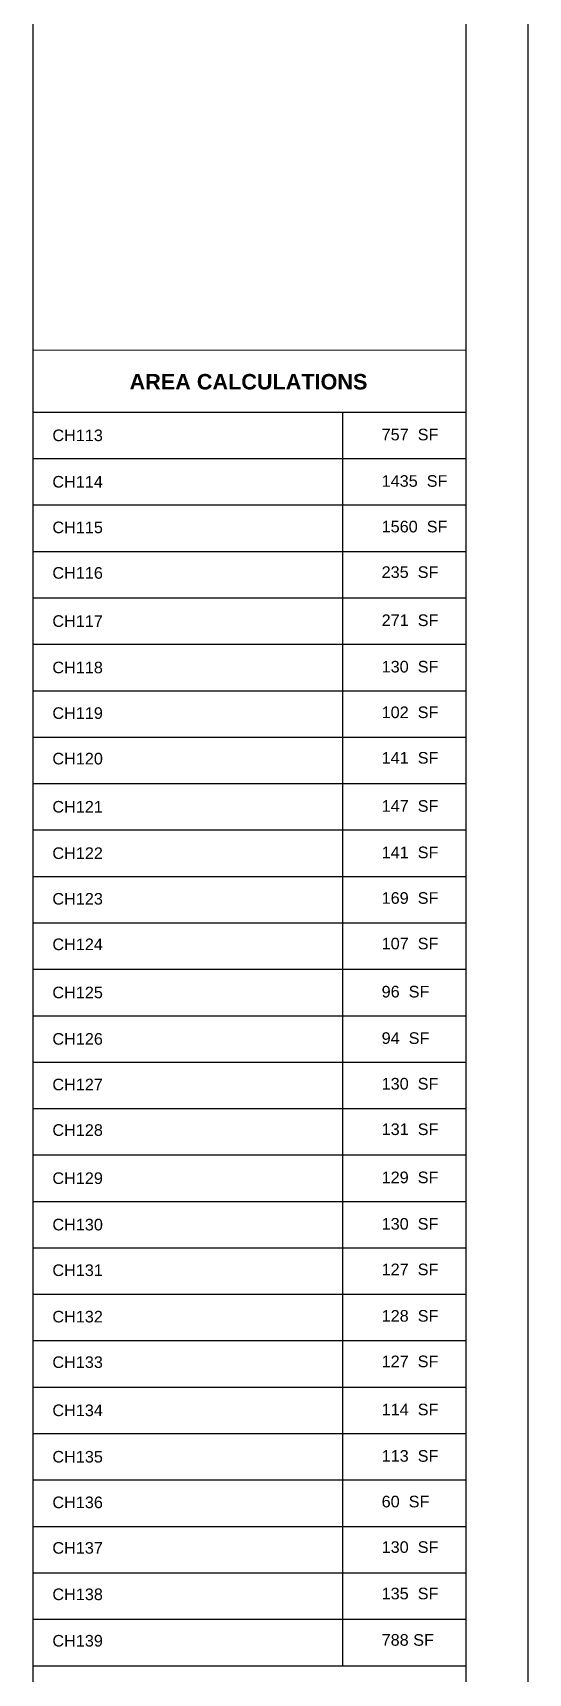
# Model space of a CAD drawing. Header units: inches. Extents: x -2078 to 106214, y -964 to 6385.
# Drawn here: x 23974 to 24230, y 3373 to 4221 of the extents above; entities that cross this region are included whole.
import ezdxf

# ---------------------------------------------------------------- set-up
doc = ezdxf.new("R2010")
doc.units = ezdxf.units.IN
doc.header["$MEASUREMENT"] = 0
for name, color, linetype, lineweight in [('A-ANNO', 2, 'Continuous', 5), ('A-DETAIL-2', 20, 'Continuous', 25), ('A-DETAIL-3', 40, 'Continuous', 15)]:
    doc.layers.add(name, color=color, linetype=linetype, lineweight=lineweight)
doc.layers.add('A-TB', color=7, linetype='Continuous')
doc.styles.add('Arial_5', font='arial.ttf', dxfattribs={"height": 0.09375})
doc.styles.add('Arial_B_2', font='arialbd.ttf', dxfattribs={"height": 0.125})

# ---------------------------------------------------------------- blocks, each defined once
blk = doc.blocks.new('JC_TB_48x36 - JC_TB_3624-1264225-Floor Plans')
at = {"layer": 'A-TB'}
for p, q in [((47.997, -11.988), (47.997, 24.012)), ((43.997, 23.512), (43.997, -11.488)), ((47.497, -11.488), (47.497, 23.512)), ((43.997, -4.988), (47.497, -4.988))]:
    blk.add_line(p, q, dxfattribs=at)

msp = doc.modelspace()

# ---------------------------------------------------------------- block references
at = {"layer": 'A-TB', "xscale": 64, "yscale": 64, "zscale": 64}
msp.add_blockref('JC_TB_48x36 - JC_TB_3624-1264225-Floor Plans', (21158.08, 3695.863), dxfattribs=at)

# ---------------------------------------------------------------- next in the draw order: linework, layer by layer
at = {"layer": 'A-DETAIL-2'}
for p, q in [((23973.88, 4024.663), (24197.88, 4024.663)), ((24133.88, 4024.663), (24133.88, 3376.663)), ((23973.88, 4000.663), (24197.88, 4000.663)), ((23973.88, 3976.663), (24197.88, 3976.663)), ((23973.88, 3952.663), (24197.88, 3952.663)), ((23973.88, 3928.663), (24197.88, 3928.663)), ((23973.88, 3904.663), (24197.88, 3904.663)), ((23973.88, 3880.663), (24197.88, 3880.663)), ((23973.88, 3856.663), (24197.88, 3856.663)), ((23973.88, 3832.663), (24197.88, 3832.663)), ((23973.88, 3808.663), (24197.88, 3808.663)), ((23973.88, 3784.663), (24197.88, 3784.663)), ((23973.88, 3760.663), (24197.88, 3760.663)), ((23973.88, 3736.663), (24197.88, 3736.663)), ((23973.88, 3712.663), (24197.88, 3712.663)), ((23973.88, 3688.663), (24197.88, 3688.663)), ((23973.88, 3664.663), (24197.88, 3664.663)), ((23973.88, 3640.663), (24197.88, 3640.663)), ((23973.88, 3616.663), (24197.88, 3616.663)), ((23973.88, 3592.663), (24197.88, 3592.663)), ((23973.88, 3568.663), (24197.88, 3568.663)), ((23973.88, 3544.663), (24197.88, 3544.663)), ((23973.88, 3520.663), (24197.88, 3520.663)), ((23973.88, 3496.663), (24197.88, 3496.663)), ((23973.88, 3472.663), (24197.88, 3472.663)), ((23973.88, 3448.663), (24197.88, 3448.663)), ((23973.88, 3424.663), (24197.88, 3424.663)), ((23973.88, 3400.663), (24197.88, 3400.663))]:
    msp.add_line(p, q, dxfattribs=at)
at = {"layer": 'A-DETAIL-3', "lineweight": 9}
for p, q in [((24197.88, 4056.663), (23973.88, 4056.663)), ((23973.88, 4032.663), (23973.88, 3376.663)), ((24197.88, 3376.663), (24197.88, 4032.663))]:
    msp.add_line(p, q, dxfattribs=at)

# ---------------------------------------------------------------- next in the draw order: texts
at = {"layer": 'A-ANNO', "lineweight": 50, "insert": (24023.882, 4044.381), "char_height": 8, "width": 145.844, "attachment_point": 1, "style": 'Arial_B_2'}
msp.add_mtext('AREA CALCULATIONS', dxfattribs=at)
at = {"layer": 'A-ANNO', "char_height": 6, "attachment_point": 1, "style": 'Arial_5'}
for s, insert, width in [('CH113', (23983.998, 4015.657), 139.582), ('757  SF', (24154.147, 4016.068), 47.066), ('CH114', (23983.998, 3991.657), 139.582), ('1435  SF', (24154.147, 3992.068), 47.066), ('1560  SF', (24154.147, 3968.489), 47.066), ('CH115', (23983.998, 3968.077), 139.582), ('CH116', (23983.998, 3944.539), 139.582), ('235  SF', (24154.147, 3944.95), 47.066), ('CH117', (23983.998, 3919.657), 139.582), ('271  SF', (24154.147, 3920.068), 47.066), ('CH118', (23983.998, 3895.657), 139.582), ('130  SF', (24154.147, 3896.068), 47.066), ('CH119', (23983.998, 3872.077), 139.582), ('102  SF', (24154.147, 3872.489), 47.066), ('CH120', (23983.998, 3848.539), 139.582), ('141  SF', (24154.147, 3848.95), 47.066), ('CH121', (23983.998, 3823.657), 139.582), ('147  SF', (24154.147, 3824.068), 47.066), ('CH122', (23983.998, 3799.657), 139.582), ('141  SF', (24154.147, 3800.068), 47.066), ('CH123', (23983.998, 3776.077), 139.582), ('169  SF', (24154.147, 3776.489), 47.066), ('CH124', (23983.998, 3752.539), 139.582), ('107  SF', (24154.147, 3752.95), 47.066), ('CH125', (23983.998, 3727.657), 139.582), ('96  SF', (24154.147, 3728.068), 47.066), ('CH126', (23983.998, 3703.657), 139.582), ('94  SF', (24154.147, 3704.068), 47.066), ('130  SF', (24154.147, 3680.489), 47.066), ('CH127', (23983.998, 3680.077), 139.582), ('CH128', (23983.998, 3656.539), 139.582), ('131  SF', (24154.147, 3656.95), 47.066), ('CH129', (23983.998, 3631.657), 139.582), ('129  SF', (24154.147, 3632.068), 47.066), ('CH130', (23983.998, 3607.657), 139.582), ('130  SF', (24154.147, 3608.068), 47.066), ('CH131', (23983.998, 3584.077), 139.582), ('127  SF', (24154.147, 3584.489), 47.066), ('CH132', (23983.998, 3560.077), 139.582), ('128  SF', (24154.147, 3560.489), 47.066), ('CH133', (23983.998, 3536.539), 139.582), ('127  SF', (24154.147, 3536.95), 47.066), ('CH134', (23983.998, 3511.657), 139.582), ('114  SF', (24154.147, 3512.068), 47.066), ('CH135', (23983.998, 3487.657), 139.582), ('113  SF', (24154.147, 3488.068), 47.066), ('CH136', (23983.998, 3464.077), 139.582), ('60  SF', (24154.147, 3464.489), 47.066), ('CH137', (23983.998, 3440.539), 139.582), ('130  SF', (24154.147, 3440.95), 47.066), ('CH138', (23983.998, 3416.539), 139.582), ('135  SF', (24154.147, 3416.95), 47.066), ('CH139', (23983.998, 3392.539), 139.582), ('788 SF', (24154.147, 3392.95), 47.066)]:
    msp.add_mtext(s, dxfattribs=dict(at, insert=insert, width=width))

doc.saveas('drawing.dxf')
